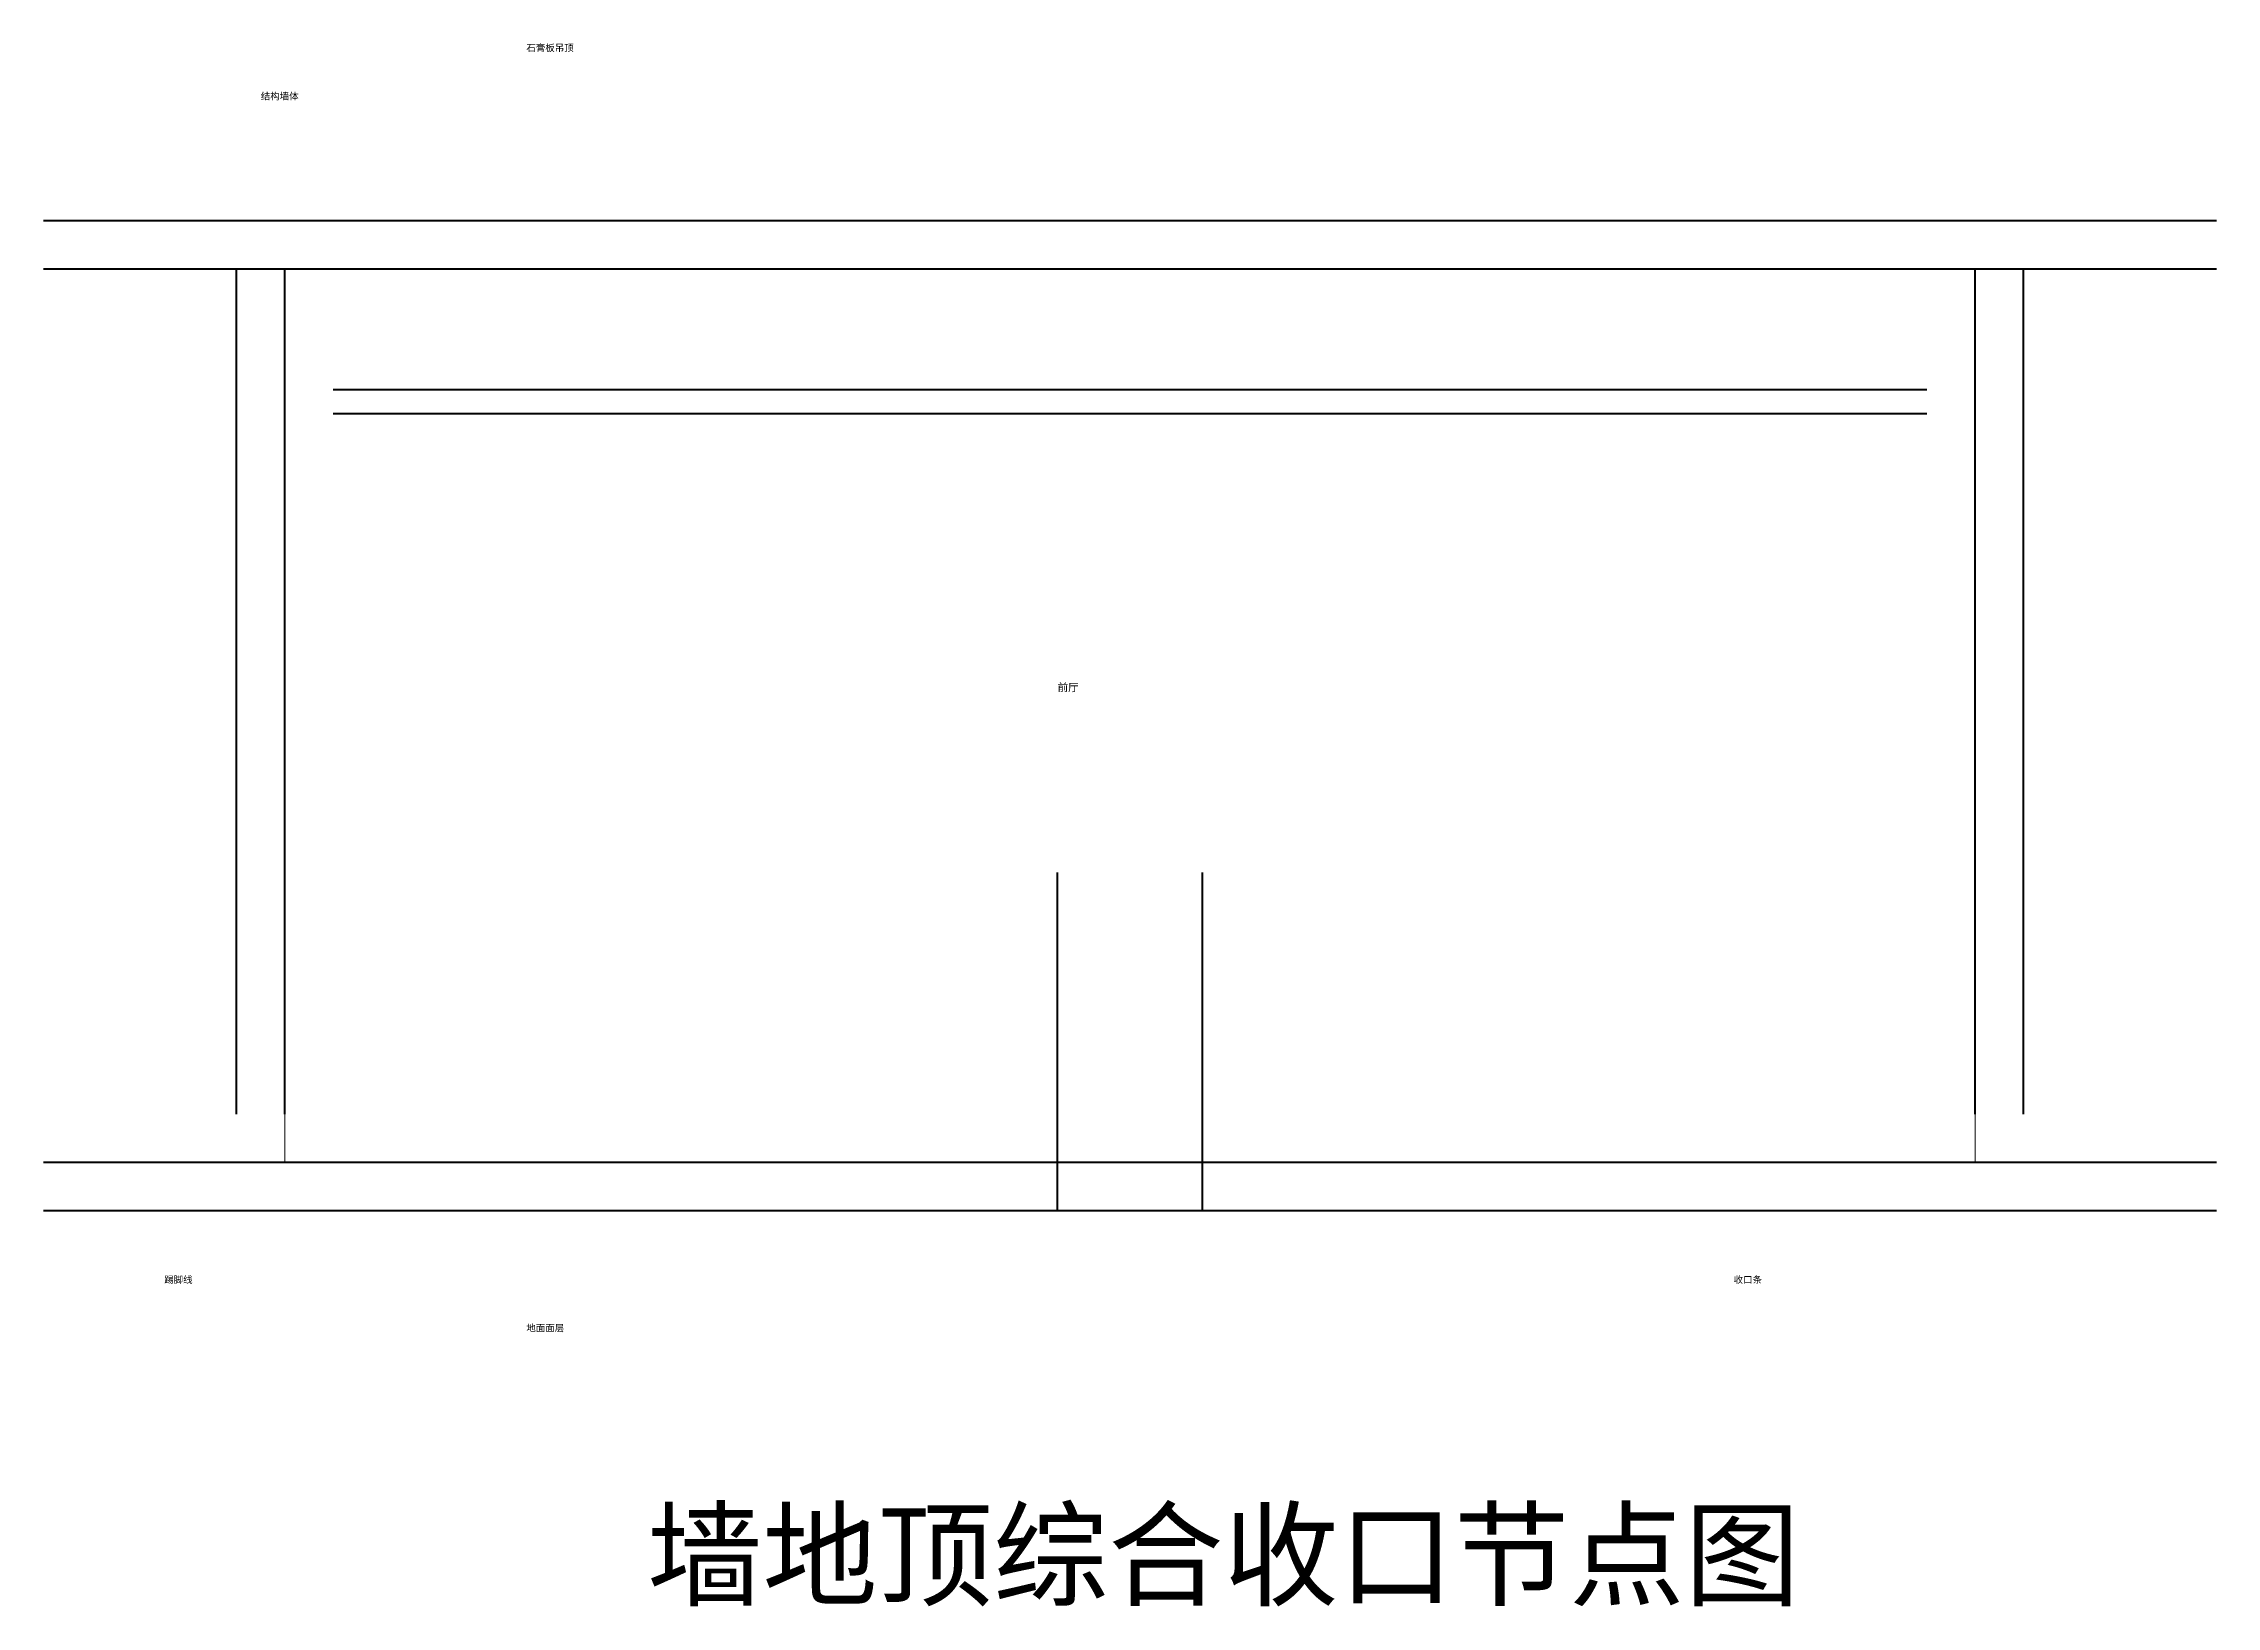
# Model space of a CAD drawing. Header units: millimetres. Extents: x 0 to 9000, y -1539 to 4932.
import ezdxf

# ---------------------------------------------------------------- set-up
doc = ezdxf.new("R2010")
doc.units = ezdxf.units.MM
for name, color, linetype, lineweight in [('DIM', 3, 'Continuous', 9), ('TEXT', 2, 'Continuous', 9), ('WALL', 7, 'Continuous', 50)]:
    doc.layers.add(name, color=color, linetype=linetype, lineweight=lineweight)
doc.styles.add('HEI', font='simhei.ttf')

msp = doc.modelspace()

# ---------------------------------------------------------------- linework, layer by layer
at = {"layer": 'DIM'}
for p, q in [((1000, 300), (1000, 800)), ((8000, 300), (8000, 800))]:
    msp.add_line(p, q, dxfattribs=at)
at = {"layer": 'WALL'}
for p, q in [((0, 4200), (9000, 4200)), ((0, 4000), (9000, 4000)), ((800, 500), (800, 4000)), ((1000, 500), (1000, 4000)), ((8000, 500), (8000, 4000)), ((8200, 500), (8200, 4000)), ((1200, 3500), (7800, 3500)), ((1200, 3400), (7800, 3400)), ((4200, 100), (4200, 1500)), ((4800, 100), (4800, 1500)), ((0, 300), (9000, 300)), ((0, 100), (9000, 100))]:
    msp.add_line(p, q, dxfattribs=at)

# ---------------------------------------------------------------- texts
at = {"layer": 'TEXT', "style": 'HEI'}
for s, height, p in [('石膏板吊顶', 28, (2000, 4900)), ('结构墙体', 28, (900, 4700)), ('前厅', 32, (4200, 2250)), ('踢脚线', 28, (500, -200)), ('收口条', 28, (7000, -200)), ('地面面层', 28, (2000, -400)), ('墙地顶综合收口节点图', 350, (2500, -1500))]:
    msp.add_text(s, height=height, dxfattribs=at).set_placement(p)

doc.saveas('drawing.dxf')
